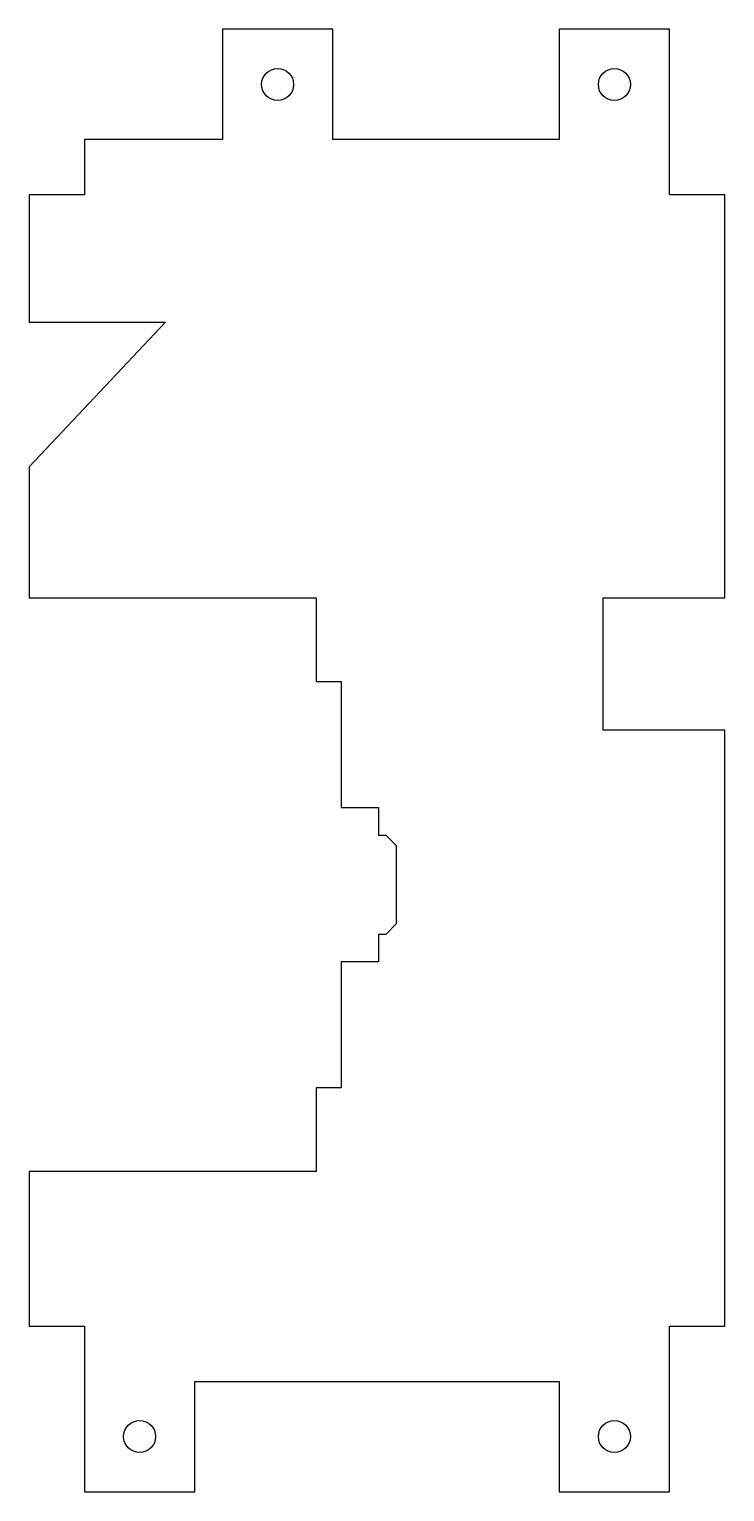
# Model space of a CAD drawing. Header units: millimetres. Extents: x -126 to 0, y 0 to 265.
import ezdxf

# ---------------------------------------------------------------- set-up
doc = ezdxf.new("R2010")
doc.units = ezdxf.units.MM
doc.layers.get('0').update_dxf_attribs({"linetype": 'CONTINUOUS'})

msp = doc.modelspace()

# ---------------------------------------------------------------- linework, layer by layer
for p, q in [((-71, 265), (-91, 265)), ((-91, 265), (-91, 245)), ((-71, 245), (-71, 265)), ((-10, 265), (-30, 265)), ((-30, 265), (-30, 245)), ((-10, 235), (-10, 265)), ((-91, 245), (-116, 245)), ((-116, 245), (-116, 235)), ((-30, 245), (-71, 245)), ((-126, 235), (-126, 211.9)), ((-116, 235), (-126, 235)), ((0, 235), (-10, 235)), ((0, 162), (0, 235)), ((-126, 211.9), (-101.34, 211.9)), ((-101.34, 211.9), (-126, 185.7)), ((-126, 185.7), (-126, 162)), ((-126, 162), (-74, 162)), ((-74, 162), (-74, 146.82)), ((-22, 138), (-22, 162)), ((-22, 162), (0, 162)), ((-74, 146.82), (-69.5, 146.82)), ((-69.5, 146.82), (-69.5, 124)), ((0, 138), (-22, 138)), ((0, 30), (0, 138)), ((-69.5, 124), (-62.75, 124)), ((-62.75, 124), (-62.75, 119)), ((-62.75, 119), (-61.42, 119)), ((-61.42, 119), (-59.5, 117.08)), ((-59.5, 117.08), (-59.5, 102.92)), ((-61.42, 101), (-62.75, 101)), ((-62.75, 101), (-62.75, 96)), ((-59.5, 102.92), (-61.42, 101)), ((-62.75, 96), (-69.5, 96)), ((-69.5, 96), (-69.5, 73.18)), ((-69.5, 73.18), (-74, 73.18)), ((-74, 73.18), (-74, 58)), ((-74, 58), (-126, 58)), ((-126, 58), (-126, 30)), ((-126, 30), (-116, 30)), ((-116, 30), (-116, 0)), ((-10, 0), (-10, 30)), ((-10, 30), (0, 30)), ((-96, 0), (-96, 20)), ((-96, 20), (-30, 20)), ((-30, 20), (-30, 0)), ((-116, 0), (-96, 0)), ((-30, 0), (-10, 0))]:
    msp.add_line(p, q)
for centre in [(-81, 255), (-20, 255), (-106, 10), (-20, 10)]:
    msp.add_circle(centre, 2.9)

doc.saveas('drawing.dxf')
